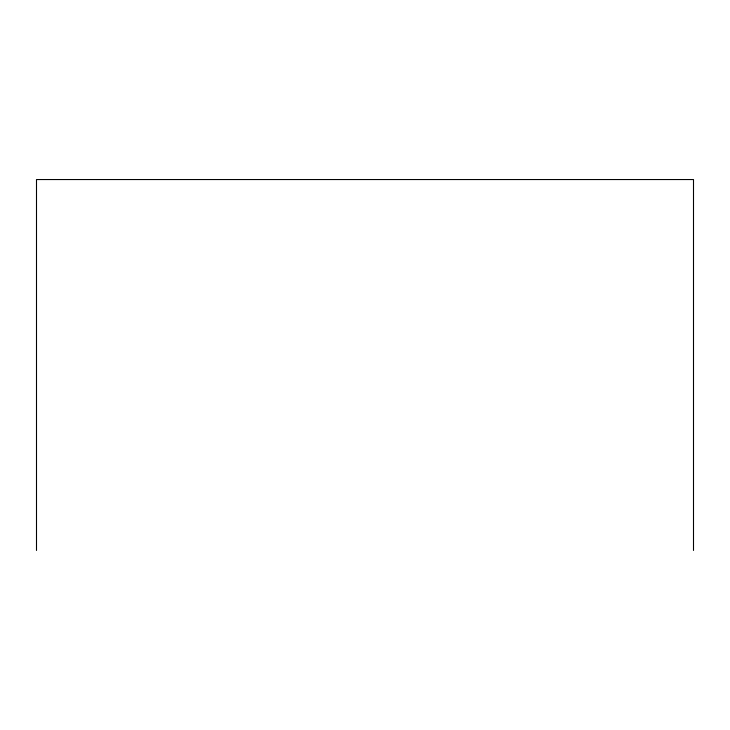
<?xml version="1.0" encoding="UTF-8"?>
<svg xmlns="http://www.w3.org/2000/svg" width="730" height="730" viewBox="0 0 730 730"><rect width="100%" height="100%" fill="white"/><g stroke="black" fill="none" stroke-linecap="round" stroke-linejoin="round"><path stroke-width="1.09" d="M693.5 550.457L693.5 179.543L36.5 179.543L36.5 550.457"/></g></svg>
